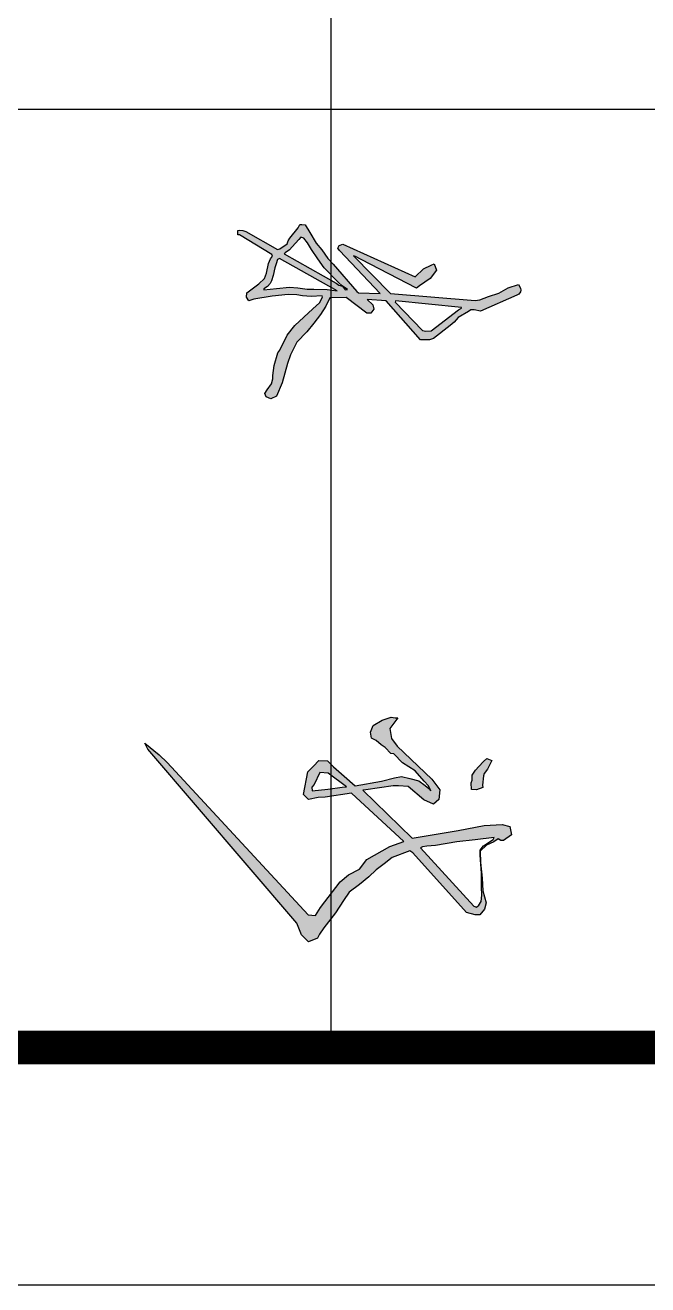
# Model space of a CAD drawing. Header units: millimetres. Extents: x 539196 to 807275, y 431843 to 1156631.
# Drawn here: x 695773 to 698398, y 515943 to 521252 of the extents above; entities that cross this region are included whole.
import ezdxf

# ---------------------------------------------------------------- set-up
doc = ezdxf.new("R2010")
doc.units = ezdxf.units.MM
doc.header["$MEASUREMENT"] = 0
doc.layers.add('PUB_TITLE', color=4, linetype='Continuous')

# ---------------------------------------------------------------- blocks, each defined once
blk = doc.blocks.new('qmzx01')
h = blk.add_hatch(color=256)
h.paths.add_polyline_path([(814930.4, 31810), (814637.6, 31524.4), (814644.3, 31538.6), (814668, 31583.8), (814889, 32013.6), (814871.7, 32034.8), (814815.4, 32118.3), (814750.8, 32166.6), (814700.1, 32148.5), (814711.6, 32125.5), (814740.5, 32065.8), (814801, 32001.2), (814547.9, 31440.7), (814558.2, 31411.3), (814578, 31400.9), (814597.8, 31415.6), (814930.7, 31730.1), (814926.2, 31557.9), (814702.9, 31366.9), (814658.9, 31324.7), (814591.7, 31277.3), (814539.9, 31234.2), (814456.3, 31184.2), (814396.6, 31149.1), (814395.9, 31122.5), (814395.9, 31106.1), (814420.5, 31095.2), (814501.8, 31028.3), (814521, 31015.3), (814544.9, 31007.8), (814593.3, 30941.3), (814450.3, 30687.3), (814442.2, 30664.5), (814439.5, 30639.1), (814442.5, 30624.9), (814475.4, 30624.9), (814475.4, 30639.2), (814634.2, 30899.6), (814660.8, 30880.4), (814698.1, 30865), (814771.6, 30847.5), (814813.3, 30833.2), (814856.6, 30789), (814894.6, 30737.8), (814926.5, 30695.1), (814959.4, 30692.9), (814986.8, 30711.5), (814973.6, 30751), (814950.6, 30892.4), (814938.4, 31015.8), (814941.7, 31084.8), (814948.3, 31126.5), (814952.7, 31194.5), (814948.3, 31287.5), (815003.4, 31260), (815048.6, 31207), (815178.4, 31067.7), (815254, 31007.7), (815370.1, 30952.9), (815390.9, 30936.4), (815490, 30906.8), (815568.3, 30898.1), (815592.6, 30896.4), (815632.6, 30886), (815677, 30853), (815707.4, 30835.6), (815733.5, 30845.1), (815749.1, 30880.8), (815728.3, 30925.9), (815622.8, 30971.1), (815474.4, 31010.4), (815405.8, 31035.9), (815308.7, 31083.9), (815227.2, 31162.5), (815160.5, 31214.5), (815094.7, 31267.6), (815030, 31309.7), (814963.2, 31339.2), (814962.1, 31467.2), (815082.3, 31626.9), (815082.3, 31659.4), (815051.8, 31682), (815019.3, 31674.1), (814976.9, 31630.8), (814988, 31778.2), (815290.7, 32044.7), (815290.7, 32114.7), (815280.6, 32145.5), (815178.5, 32273), (815153.2, 32305.8), (815117.9, 32336), (815069.6, 32415), (815055.2, 32437), (815057.5, 32459.5), (815067.2, 32509), (814942.4, 32791.7), (814935.3, 32805.9), (814918.8, 32819.3), (814905.4, 32821.6), (814888.9, 32819.3), (814859.6, 32803.3), (814886.8, 32725.4), (814929.2, 32651.6), (814953.8, 32571.7), (814980.9, 32503), (814985, 32467.7)])
h.paths.add_polyline_path([(815040.6, 32370.7), (815058.3, 32339.6), (815219.3, 32126.2), (815223.5, 32085.2), (815218.2, 32058.4), (814987.4, 31838.7)], flags=16)
h.paths.add_polyline_path([(814899.4, 31476.4), (814902.5, 31458.1), (814876.5, 31439.6), (814873.1, 31436.2), (814865.9, 31409.8), (814850.2, 31388.3), (814622.4, 30984.8), (814592.7, 31026.1), (814568.4, 31048.4), (814540.2, 31072.6), (814510.7, 31098.9), (814493, 31114.7), (814500.2, 31139), (814536.9, 31166.5), (814588.3, 31196.4), (814662.1, 31245.8), (814732.1, 31297.1), (814844.3, 31406.4), (814871.4, 31434.4)], flags=16)
h.paths.add_polyline_path([(814910.7, 31397.3), (814899.4, 31318.4), (814898.2, 31214.9), (814895.9, 31164.6), (814885.4, 31092.5), (814880.7, 31026.2), (814892.4, 30925), (814902.6, 30827.8), (814895.1, 30828.6), (814876.6, 30855.1), (814853.5, 30877), (814831.6, 30886.8), (814791.2, 30898.9), (814731.7, 30914), (814699.4, 30922.1), (814654.6, 30939.1)], flags=16)
for points in [[(814888.9, 32819.3), (814905.4, 32821.6), (814918.8, 32819.3), (814935.3, 32805.9), (814942.4, 32791.7), (815067.2, 32509), (815057.5, 32459.5), (815056.4, 32449.1), (815057, 32434.2), (815069.6, 32415), (815117.9, 32336), (815153.2, 32305.8), (815178.5, 32273), (815280.6, 32145.5), (815290.7, 32114.7), (815290.7, 32044.7), (814988, 31778.2), (814976.9, 31630.8), (815019.3, 31674.1), (815051.8, 31682), (815082.3, 31659.4), (815082.3, 31626.9), (814962.1, 31467.2), (814963.2, 31339.2), (815030, 31309.7), (815094.7, 31267.6), (815160.5, 31214.5), (815227.2, 31162.5), (815308.7, 31083.9), (815405.8, 31035.9), (815474.4, 31010.4), (815622.8, 30971.1), (815728.3, 30925.9), (815749.1, 30880.8), (815733.5, 30845.1), (815707.4, 30835.6), (815677, 30853), (815632.6, 30886), (815592.6, 30896.4), (815568.3, 30898.1), (815490, 30906.8), (815390.9, 30936.4), (815370.1, 30952.9), (815254, 31007.7), (815178.4, 31067.7), (815048.6, 31207), (815003.4, 31260), (814958.2, 31282.6), (814948.6, 31280), (814952.7, 31194.5), (814948.3, 31126.5), (814941.7, 31084.8), (814938.4, 31015.8), (814950.6, 30892.4), (814973.6, 30751), (814986.8, 30711.5), (814959.4, 30692.9), (814926.5, 30695.1), (814894.6, 30737.8), (814856.6, 30789), (814813.3, 30833.2), (814771.6, 30847.5), (814698.1, 30865), (814660.8, 30880.4), (814641.1, 30894.6), (814627.9, 30889.2), (814475.4, 30639.2), (814475.4, 30624.9), (814463.3, 30624.9), (814442.5, 30624.9), (814439.5, 30639.1), (814442.2, 30664.5), (814450.3, 30687.3), (814589.4, 30934.5), (814585.3, 30952.2), (814544.9, 31007.8), (814521, 31015.3), (814501.8, 31028.3), (814420.5, 31095.2), (814395.9, 31106.1), (814395.9, 31122.5), (814396.6, 31149.1), (814456.3, 31184.2), (814539.9, 31234.2), (814591.7, 31277.3), (814658.9, 31324.7), (814702.9, 31366.9), (814916, 31549.2), (814926.4, 31563), (814930.7, 31730.1), (814597.8, 31415.6), (814578, 31400.9), (814558.2, 31411.3), (814547.9, 31440.7), (814801, 32001.2), (814740.5, 32065.8), (814711.6, 32125.5), (814700.1, 32148.5), (814750.8, 32166.6), (814815.4, 32118.3), (814871.7, 32034.8), (814889, 32013.6), (814668, 31583.8), (814644.3, 31538.6), (814637.6, 31524.4), (814930.4, 31810), (814985, 32467.7), (814980.9, 32503), (814953.8, 32571.7), (814929.2, 32651.6), (814886.8, 32725.4), (814859.6, 32803.3), (814888.9, 32819.3)], [(815039.7, 32361.2), (814988.5, 31849.6), (814997, 31847.8), (815218.2, 32058.4), (815223.5, 32085.2), (815219.3, 32126.2), (815058.3, 32339.6), (815045.7, 32361.7)], [(814910.7, 31397.3), (814660.1, 30949), (814666, 30934.8), (814699.4, 30922.1), (814731.7, 30914), (814791.2, 30898.9), (814831.6, 30886.8), (814853.5, 30877), (814876.6, 30855.1), (814895.1, 30828.6), (814902.6, 30827.8), (814892.4, 30925), (814880.7, 31026.2), (814885.4, 31092.5), (814895.9, 31164.6), (814898.2, 31214.9), (814899.4, 31318.4), (814910.7, 31397.3)]]:
    blk.add_lwpolyline(points, close=True)
blk.add_lwpolyline([(814899.4, 31476.4), (814871.4, 31434.4), (814844.3, 31406.4), (814732.1, 31297.1), (814662.1, 31245.8), (814588.3, 31196.4), (814536.9, 31166.5), (814500.2, 31139), (814493, 31114.7), (814510.7, 31098.9), (814540.2, 31072.6), (814568.4, 31048.4), (814592.7, 31026.1), (814616.3, 30993.3), (814623.5, 30986.7), (814850.2, 31388.3), (814865.9, 31409.8), (814873.5, 31437.5), (814902.5, 31458.1), (814899.4, 31476.4)])
blk = doc.blocks.new('qmzx02')
h = blk.add_hatch(color=256)
h.paths.add_polyline_path([(813107.7, 27257.6), (813478.5, 27591.2), (813493.7, 27644.6), (813492.6, 27674.3), (813458.9, 27703.6), (813418.3, 27713.1), (813343.4, 27693), (813265.9, 27688.1), (813194.7, 27681), (813233.8, 27683.8), (813260.5, 27685.1), (813321.2, 27685.5), (813371.9, 27686.1), (813409.9, 27682.2), (813432.2, 27669), (813446.2, 27654), (813439.7, 27637.2), (813076.5, 27304.8), (813070.7, 27319), (813066.7, 27345.4), (813063.1, 27398.7), (813040.1, 27530.4), (813027.2, 27644.4), (813013.6, 27764.2), (813024.8, 27758), (813065.6, 27696.4), (813092.8, 27675.5), (813100.2, 27675.6), (813060.7, 27716.4), (813040.5, 27761.7), (813020.8, 27788.5), (813031.5, 27804), (813031.5, 27820.6), (812997.4, 27871.2), (812944.6, 27861.1), (812932.8, 27813.8), (812938.7, 27701.4), (812970.3, 27539.6), (813017.1, 27254.3), (812719.3, 26948.1), (812716.6, 26967.2), (812693, 27135.3), (812693.3, 27169.1), (812697.1, 27229.8), (812779.1, 27326.8), (812805.5, 27387.3), (812776.3, 27418.6), (812717.8, 27426.2), (812651.6, 27376.7), (812445.6, 27160.3), (812397.6, 27126.2), (812335.7, 27115.8), (812270.3, 27165.2), (812270.3, 27148.1), (812265.2, 27124.2), (812284.6, 27067.5), (812316.8, 27011.5), (812358.6, 26995), (812396, 27001.8), (812410.3, 27030.9), (812438.7, 27062.3), (812453.6, 27085.4), (812491, 27121.3), (812494, 27139.9), (812548.6, 27193.9), (812599.4, 27272.3), (812663.7, 27327.6), (812691.9, 27354.8), (812723.2, 27370), (812708.8, 27357.3), (812690.2, 27333.7), (812661.4, 27295.6), (812645.9, 27238.8), (812633.9, 27187), (812642.3, 27144.9), (812662.8, 27064.2), (812691.6, 26900.2), (812631.4, 26831.6), (812573.6, 26765.4), (812536.3, 26729.3), (812534.8, 26674.5), (812570.8, 26641.9), (812605, 26605.9), (812745.6, 26580.2), (812778.2, 26611.1), (812764.4, 26669.3), (812762.7, 26713.9), (812737, 26876.6), (813038.6, 27202.1), (813070, 27116.3), (813149.9, 26972), (813209.1, 26927.3), (813245.4, 26859.6), (813287.7, 26806.4), (813447.4, 26685.2), (813497.9, 26654.2), (813493.8, 26609.1), (812548.4, 25733.2), (812499.1, 25682.4), (812426.8, 25594.8), (812463.8, 25613.3), (813545.1, 26538.8), (813616.8, 26566), (813660.2, 26610.4), (813637.4, 26665.7), (813613.5, 26679), (813574.4, 26706.1), (813481.1, 26778.8), (813405, 26826.8), (813352.9, 26862.6), (813305.1, 26926.6), (813257.2, 26984.3), (813213.8, 27029.9), (813176.9, 27080.8), (813136.7, 27130.7), (813095.8, 27240.1)])
h.paths.add_polyline_path([(812698.4, 26845.8), (812701.5, 26820.1), (812712.5, 26730.8), (812723.2, 26632.5), (812699.7, 26631.4), (812684.1, 26645.4), (812609.8, 26681.5), (812613, 26731.5)], flags=16)
h.paths.add_polyline_path([(812703.5, 27692), (812687.4, 27691.6), (812630.6, 27697.7), (812616.6, 27701.2), (812589.5, 27722.2), (812535.7, 27748.4), (812522.2, 27718.2), (812541.4, 27696.8), (812572.9, 27668), (812595.2, 27647.5), (812625.8, 27625.7), (812658.1, 27627), (812674.7, 27620.9), (812714.5, 27621.7), (812716.7, 27653.2)], flags=17)
for points in [[(812270.3, 27165.2), (812335.7, 27115.8), (812397.6, 27126.2), (812445.6, 27160.3), (812651.6, 27376.7), (812717.8, 27426.2), (812776.3, 27418.6), (812805.5, 27387.3), (812779.1, 27326.8), (812697.1, 27229.8), (812693.3, 27169.1), (812693, 27135.3), (812716.6, 26967.2), (812719.3, 26948.1), (813017.1, 27254.3), (812970.3, 27539.6), (812938.7, 27701.4), (812932.8, 27813.8), (812944.6, 27861.1), (812997.4, 27871.2), (813031.5, 27820.6), (813031.5, 27804), (813020.8, 27788.5), (813040.5, 27761.7), (813060.7, 27716.4), (813098.8, 27677.1), (813167.6, 27678.3), (813265.9, 27688.1), (813343.4, 27693), (813418.3, 27713.1), (813458.9, 27703.6), (813492.6, 27674.3), (813493.7, 27644.6), (813478.5, 27591.2), (813107.7, 27257.6), (813095.8, 27240.1), (813136.7, 27130.7), (813176.9, 27080.8), (813213.8, 27029.9), (813257.2, 26984.3), (813305.1, 26926.6), (813352.9, 26862.6), (813405, 26826.8), (813481.1, 26778.8), (813574.4, 26706.1), (813613.5, 26679), (813637.4, 26665.7), (813660.2, 26610.4), (813616.8, 26566), (813545.1, 26538.8), (812463.8, 25613.3), (812426.8, 25594.8), (812499.1, 25682.4), (812548.4, 25733.2), (813493.8, 26609.1), (813497.9, 26654.2), (813447.4, 26685.2), (813287.7, 26806.4), (813245.4, 26859.6), (813209.1, 26927.3), (813149.9, 26972), (813070, 27116.3), (813038.6, 27202.1), (812737, 26876.6), (812762.7, 26713.9), (812764.4, 26669.3), (812778.2, 26611.1), (812745.6, 26580.2), (812605, 26605.9), (812570.8, 26641.9), (812534.8, 26674.5), (812536.3, 26729.3), (812573.6, 26765.4), (812631.4, 26831.6), (812691.6, 26900.2), (812662.8, 27064.2), (812642.3, 27144.9), (812633.9, 27187), (812645.9, 27238.8), (812661.4, 27295.6), (812690.2, 27333.7), (812708.8, 27357.3), (812723.2, 27370), (812691.9, 27354.8), (812663.7, 27327.6), (812599.4, 27272.3), (812548.6, 27193.9), (812494, 27139.9), (812491, 27121.3), (812453.6, 27085.4), (812438.7, 27062.3), (812410.3, 27030.9), (812396, 27001.8), (812358.6, 26995), (812316.8, 27011.5), (812284.6, 27067.5), (812265.2, 27124.2), (812270.3, 27148.1)], [(813076.5, 27304.8), (813439.7, 27637.2), (813446.2, 27654), (813432.2, 27669), (813409.9, 27682.2), (813371.9, 27686.1), (813321.2, 27685.5), (813260.5, 27685.1), (813233.8, 27683.8), (813123.7, 27675.9), (813092.8, 27675.5), (813065.6, 27696.4), (813024.8, 27758), (813013.6, 27764.2), (813027.2, 27644.4), (813040.1, 27530.4), (813063.1, 27398.7), (813066.7, 27345.4), (813070.7, 27319)], [(812698.4, 26845.8), (812613, 26731.5), (812609.8, 26681.5), (812684.1, 26645.4), (812699.7, 26631.4), (812723.2, 26632.5), (812712.5, 26730.8), (812701.5, 26820.1)]]:
    blk.add_lwpolyline(points, close=True)
blk.add_lwpolyline([(812535.7, 27748.4), (812589.5, 27722.2), (812616.6, 27701.2), (812630.6, 27697.7), (812687.4, 27691.6), (812703.5, 27692), (812716.7, 27653.2), (812714.5, 27621.7), (812674.7, 27620.9), (812658.1, 27627), (812625.8, 27625.7), (812595.2, 27647.5), (812572.9, 27668), (812541.4, 27696.8), (812522.2, 27718.2), (812535.7, 27748.4)])
blk = doc.blocks.new('图签11')
for p, q in [((3665960.4, -346170.3), (3665960.4, -355199.7)), ((3661955.9, -348170.3), (3668755.9, -348170.3))]:
    blk.add_line(p, q)
at = {"layer": 'PUB_TITLE', "const_width": 100}
blk.add_lwpolyline([(3661955.9, -326170.7), (3668755.9, -326170.7), (3668755.9, -366170.3), (3661955.9, -366170.3)], close=True, dxfattribs=at)
for name, p, xscale, yscale, zscale in [('qmzx01', (3353575.5, -360208.1), 0.3840000000782311, 0.3840000000200234, 0.384), ('qmzx02', (3277883.7, -361010.1), 0.4799999999813735, 0.4799999999813735, 0.4800000000000001)]:
    blk.add_blockref(name, p, dxfattribs=dict(xscale=xscale, yscale=yscale, zscale=zscale))

msp = doc.modelspace()

# ---------------------------------------------------------------- linework, layer by layer
at = {"layer": 'PUB_TITLE'}
msp.add_lwpolyline([(669890.4, 515943), (729290.4, 515943), (729290.4, 600043), (669890.4, 600043)], close=True, dxfattribs=at)
at = {"layer": 'PUB_TITLE', "const_width": 100}
msp.add_lwpolyline([(670890.4, 516943), (728290.4, 516943), (728290.4, 597543), (670890.4, 597543)], close=True, dxfattribs=at)

# ---------------------------------------------------------------- block references
at = {"xscale": 1.41428571427241, "yscale": 1.41428571427241, "zscale": 1.414285714285714, "rotation": 270}
msp.add_blockref('图签11', (1189474.3, 5705612.1), dxfattribs=at)

doc.saveas('drawing.dxf')
